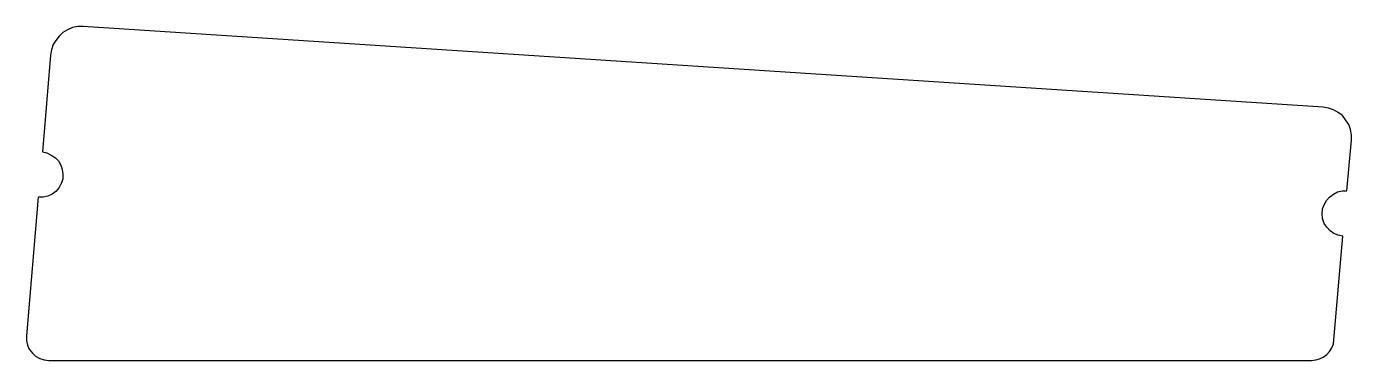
# Model space of a CAD drawing. Extents: x 0.1 to 87.6, y 0.1 to 22.2.
import ezdxf

# ---------------------------------------------------------------- set-up
doc = ezdxf.new("R2010")
doc.units = 0
doc.layers.add('Layer_1', color=7, linetype='CONTINUOUS')

msp = doc.modelspace()

# ---------------------------------------------------------------- linework, layer by layer
at = {"layer": 'Layer_1', "color": 7}
for points in [[(3.864666, 22.209169), (3.511889, 22.209169), (3.159111, 22.138613), (2.841611, 21.997502), (2.524111, 21.821113), (2.277166, 21.574169), (2.0655, 21.291946), (1.889111, 21.009724), (1.783278, 20.656946), (1.712722, 20.304169), (1.183555, 13.918891), (1.465778, 13.848335), (1.748, 13.707224), (2.030222, 13.530835), (2.241889, 13.319169), (2.383, 13.036946), (2.488833, 12.754724), (2.524111, 12.437224), (2.524111, 12.119724), (2.418278, 11.837502), (2.277166, 11.55528), (2.0655, 11.308335), (1.818555, 11.131946), (1.536333, 10.990835), (1.218833, 10.92028), (0.901333, 10.92028), (0.125222, 1.748058), (0.125222, 1.430558), (0.195778, 1.148335), (0.301611, 0.866113), (0.513278, 0.619169), (0.724944, 0.407502), (1.007166, 0.266391), (1.289389, 0.160558), (1.606889, 0.12528)], [(85.744389, 16.882224), (3.864666, 22.209169)], [(84.968278, 0.12528), (85.2505, 0.160558), (85.497444, 0.231113), (85.744389, 0.336946), (85.991333, 0.513335), (86.167722, 0.725002), (86.308833, 0.971946), (86.414666, 1.218891), (86.449944, 1.501113), (87.049666, 8.345002), (86.732166, 8.415558), (86.449944, 8.521391), (86.203, 8.69778), (85.991333, 8.944724), (85.814944, 9.191669), (85.709111, 9.509169), (85.673833, 9.826669), (85.709111, 10.144169), (85.814944, 10.426391), (85.956055, 10.708613), (86.167722, 10.92028), (86.414666, 11.131946), (86.696889, 11.273058), (87.014389, 11.343613), (87.296611, 11.343613), (87.614111, 14.695002), (87.614111, 15.04778), (87.543555, 15.400558), (87.437722, 15.718058), (87.226055, 16.035558), (87.014389, 16.31778), (86.732166, 16.529446), (86.414666, 16.705835), (86.097166, 16.811669), (85.744389, 16.882224)], [(1.606889, 0.12528), (84.968278, 0.12528)]]:
    msp.add_lwpolyline(points, dxfattribs=at)

doc.saveas('drawing.dxf')
